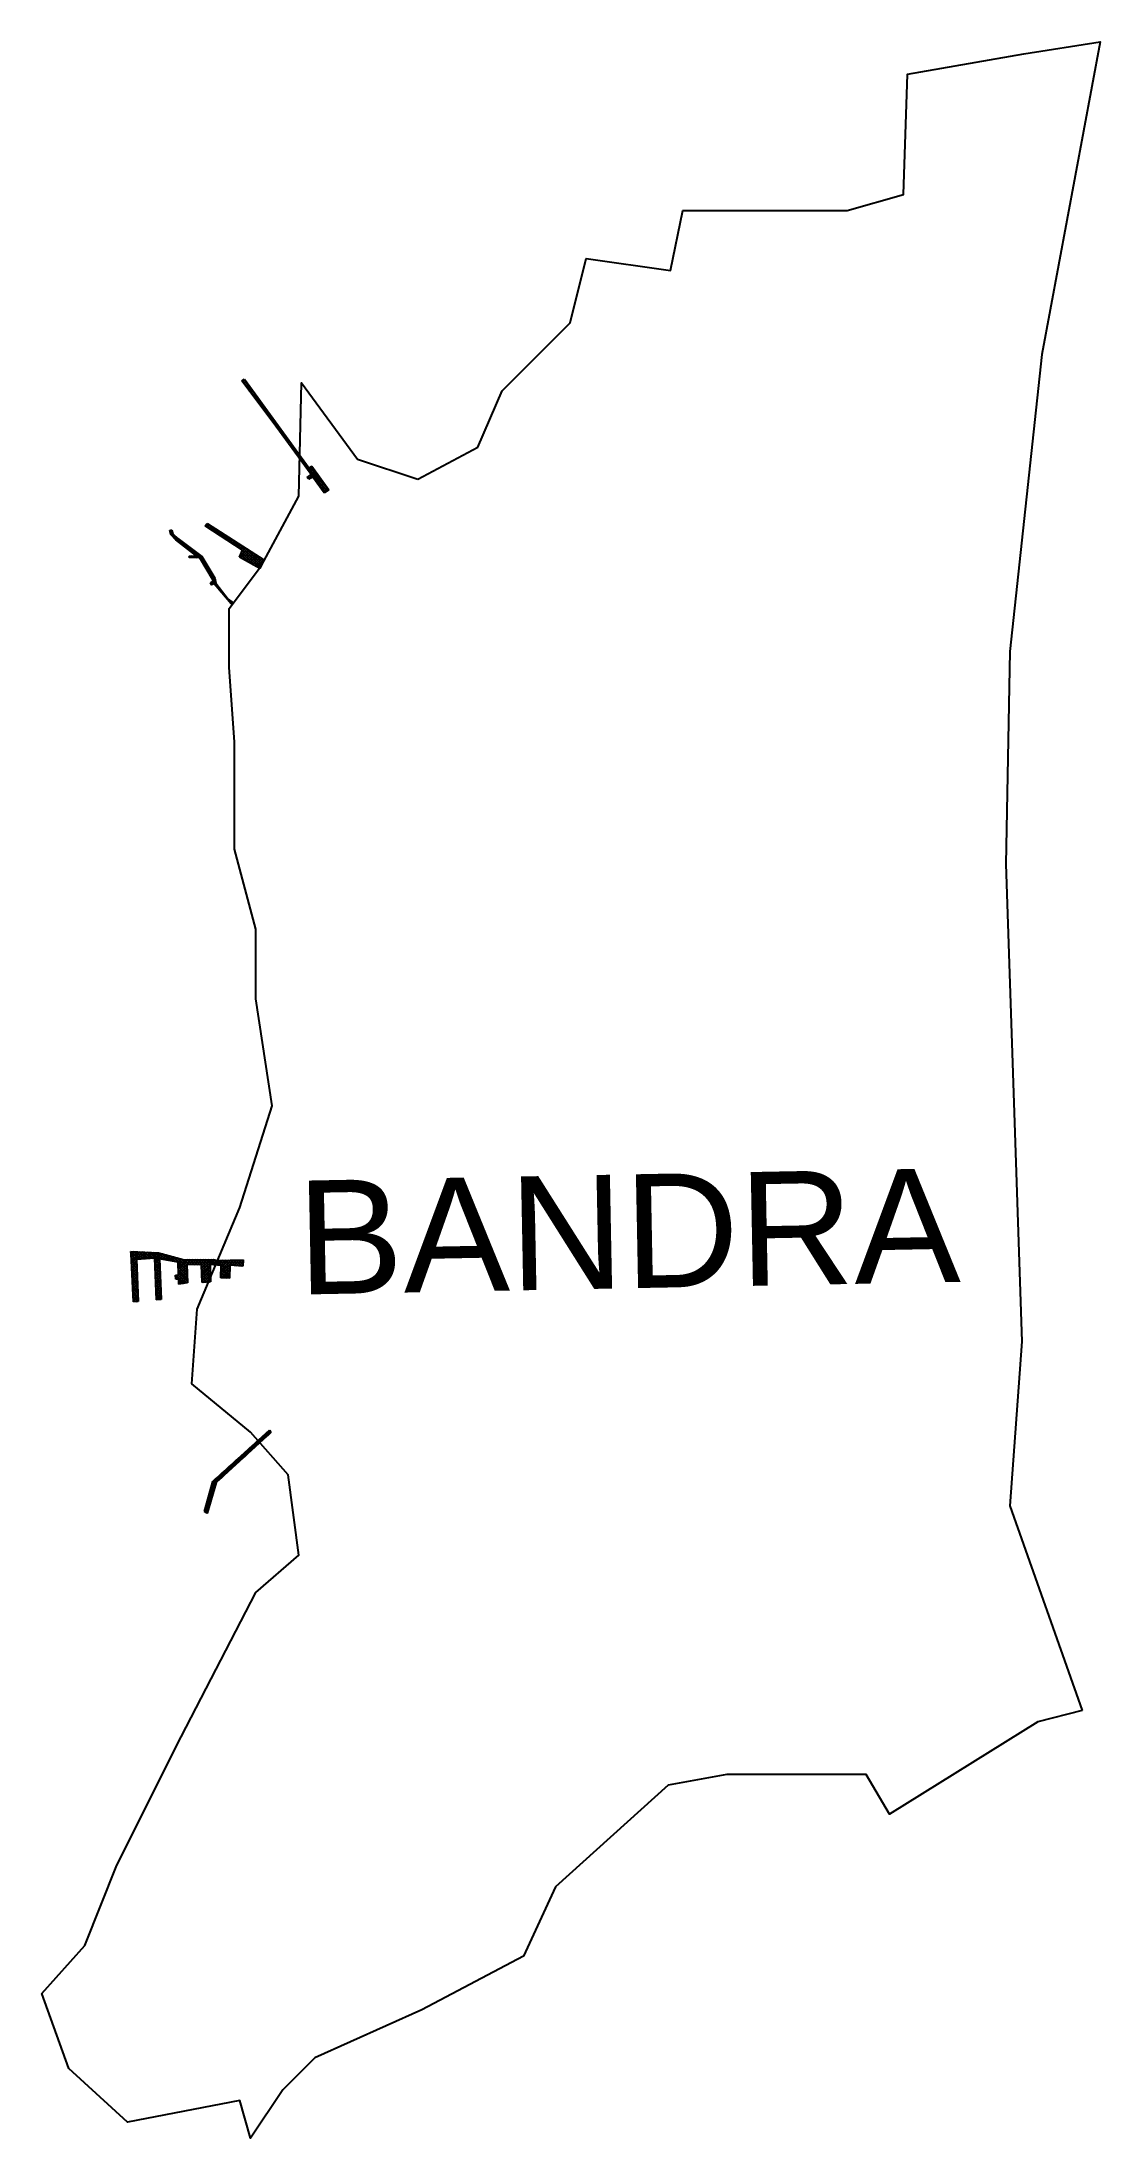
# Model space of a CAD drawing. Header units: metres. Extents: x 270268 to 273055, y 2106718 to 2112242.
import ezdxf

# ---------------------------------------------------------------- set-up
doc = ezdxf.new("R2010")
doc.units = ezdxf.units.M
doc.header["$MEASUREMENT"] = 0
for name, color, linetype in [('JETTY', 51, 'Continuous'), ('JETTY HATCH', 200, 'Continuous'), ('village', 3, 'Continuous'), ('VILLAGE NAME', 250, 'Continuous')]:
    doc.layers.add(name, color=color, linetype=linetype)
doc.styles.get("Standard").update_dxf_attribs({"font": 'arial.ttf'})

msp = doc.modelspace()

# ---------------------------------------------------------------- linework, layer by layer
at = {"layer": 'JETTY'}
for p, q in [((270794.2, 2111348.7), (270801.2, 2111353.2)), ((270884, 2111229.8), (270794.2, 2111348.7)), ((270801.2, 2111353.2), (270972.1, 2111118.8)), ((270977.3, 2111101.9), (270884, 2111229.8)), ((270966.8, 2111094.2), (270977.3, 2111101.9)), ((270970.9, 2111089.5), (270966.8, 2111094.2)), ((270981.2, 2111094.9), (270970.9, 2111089.5)), ((270972.1, 2111118.8), (270978.9, 2111124.5)), ((270978.9, 2111124.5), (271023.8, 2111061.6)), ((271011.2, 2111053.6), (270981.2, 2111094.9)), ((271023.8, 2111061.6), (271011.2, 2111053.6)), ((270698.2, 2110966.5), (270703.3, 2110973.4)), ((270703.3, 2110973.4), (270852.4, 2110877.4)), ((270604.5, 2110954.6), (270610.4, 2110956.3)), ((270607.2, 2110944.2), (270604.5, 2110954.6)), ((270620.4, 2110930), (270607.2, 2110944.2)), ((270610.4, 2110956.3), (270612.5, 2110946)), ((270612.5, 2110946), (270625.9, 2110933.4)), ((270676, 2110887.2), (270620.4, 2110930)), ((270625.9, 2110933.4), (270688.9, 2110886.1)), ((270796.6, 2110902.7), (270698.2, 2110966.5)), ((270655.6, 2110883.5), (270656.5, 2110887.7)), ((270684, 2110882.7), (270655.6, 2110883.5)), ((270656.5, 2110887.7), (270676, 2110887.2)), ((270719.5, 2110821.8), (270684, 2110882.7)), ((270688.9, 2110886.1), (270723.6, 2110828.7)), ((270788.1, 2110884.5), (270796.6, 2110902.7)), ((270841.9, 2110854.1), (270788.1, 2110884.5)), ((270852.4, 2110877.4), (270841.9, 2110854.1)), ((270711.8, 2110816.4), (270719.5, 2110821.8)), ((270714.8, 2110811.5), (270711.8, 2110816.4)), ((270721.4, 2110813.9), (270714.8, 2110811.5)), ((270766.1, 2110760.9), (270721.4, 2110813.9)), ((270723.6, 2110828.7), (270726.2, 2110815.5)), ((270726.2, 2110815.5), (270758.2, 2110774)), ((270758.2, 2110774), (270771.7, 2110764.3)), ((270771.7, 2110764.3), (270766.1, 2110760.9)), ((270502.9, 2109048.3), (270502.3, 2109054.7)), ((270502.3, 2109054.7), (270575.1, 2109050.6)), ((270508.8, 2108921.9), (270502.9, 2109048.3)), ((270575.1, 2109050.6), (270642.7, 2109032.8)), ((270565.1, 2109036.4), (270517, 2109033.6)), ((270517, 2109033.6), (270521, 2108922.4)), ((270570, 2108926.9), (270565.1, 2109036.4)), ((270626.7, 2109026.4), (270577.9, 2109035)), ((270577.9, 2109035), (270581.7, 2108927.9)), ((270620.2, 2108992.1), (270627.5, 2108993)), ((270621, 2108981.3), (270620.2, 2108992.1)), ((270627.5, 2108993), (270626.7, 2109026.4)), ((270642.7, 2109032.8), (270720, 2109033.7)), ((270688, 2109019), (270649.9, 2109020.2)), ((270649.9, 2109020.2), (270651.2, 2108971.7)), ((270689.6, 2108972.5), (270688, 2109019)), ((270739.8, 2109017.8), (270710.7, 2109019.8)), ((270710.7, 2109019.8), (270711.9, 2108974.1)), ((270720, 2109033.7), (270729.8, 2109030.9)), ((270729.8, 2109030.9), (270798.2, 2109032)), ((270739.4, 2108985.4), (270739.8, 2109017.8)), ((270762.1, 2108983.8), (270739.4, 2108985.4)), ((270762.9, 2109018.6), (270762.1, 2108983.8)), ((270797, 2109015.4), (270762.9, 2109018.6)), ((270798.2, 2109032), (270797, 2109015.4)), ((270581.7, 2108927.9), (270570, 2108926.9)), ((270628.3, 2108981.1), (270621, 2108981.3)), ((270628.9, 2108968.4), (270628.3, 2108981.1)), ((270651.2, 2108971.7), (270628.9, 2108968.4)), ((270711.9, 2108974.1), (270689.6, 2108972.5)), ((270521, 2108922.4), (270508.8, 2108921.9)), ((270717.9, 2108448.6), (270867.3, 2108583.5)), ((270871.3, 2108577.5), (270726.8, 2108445.4)), ((270867.3, 2108583.5), (270871.3, 2108577.5)), ((270696.5, 2108369.2), (270717.9, 2108448.6)), ((270726.8, 2108445.4), (270703.4, 2108364.8)), ((270703.4, 2108364.8), (270696.5, 2108369.2))]:
    msp.add_line(p, q, dxfattribs=at)
at = {"layer": 'JETTY HATCH', "linetype": 'Continuous'}
for p, q in [((270830.1, 2111313.7), (270794.7, 2111349)), ((270796.4, 2111345.8), (270802.3, 2111351.8)), ((270811.1, 2111339.7), (270799, 2111351.8)), ((270799.4, 2111341.8), (270805.3, 2111347.7)), ((270802.5, 2111337.8), (270808.3, 2111343.6)), ((270805.5, 2111333.8), (270811.3, 2111339.5)), ((270808.6, 2111329.7), (270814.2, 2111335.4)), ((270811.6, 2111325.7), (270817.2, 2111331.3)), ((270849.1, 2111287.6), (270813.6, 2111323.1)), ((270814.7, 2111321.7), (270820.2, 2111327.2)), ((270817.7, 2111317.6), (270823.2, 2111323.1)), ((270820.7, 2111313.6), (270826.2, 2111319)), ((270823.8, 2111309.6), (270829.1, 2111315)), ((270826.8, 2111305.6), (270832.1, 2111310.9)), ((270829.9, 2111301.5), (270835.1, 2111306.8)), ((270832.9, 2111297.5), (270838.1, 2111302.7)), ((270868.1, 2111261.5), (270835.4, 2111294.2)), ((270836, 2111293.5), (270841.1, 2111298.6)), ((270839, 2111289.5), (270844, 2111294.5)), ((270842, 2111285.4), (270847, 2111290.4)), ((270845.1, 2111281.4), (270850, 2111286.3)), ((270848.1, 2111277.4), (270853, 2111282.2)), ((270851.2, 2111273.3), (270856, 2111278.1)), ((270854.2, 2111269.3), (270859, 2111274.1)), ((270887.1, 2111235.4), (270857.2, 2111265.3)), ((270857.3, 2111265.3), (270861.9, 2111270)), ((270860.3, 2111261.3), (270864.9, 2111265.9)), ((270863.3, 2111257.2), (270867.9, 2111261.8)), ((270866.4, 2111253.2), (270870.9, 2111257.7)), ((270869.4, 2111249.2), (270873.9, 2111253.6)), ((270872.5, 2111245.1), (270876.8, 2111249.5)), ((270875.5, 2111241.1), (270879.8, 2111245.4)), ((270878.6, 2111237.1), (270882.8, 2111241.3)), ((270906.1, 2111209.4), (270879.1, 2111236.4)), ((270881.6, 2111233.1), (270885.8, 2111237.2)), ((270884.6, 2111229), (270888.8, 2111233.2)), ((270887.6, 2111224.9), (270891.7, 2111229.1)), ((270890.6, 2111220.8), (270894.7, 2111225)), ((270893.6, 2111216.7), (270897.7, 2111220.9)), ((270896.6, 2111212.7), (270900.7, 2111216.8)), ((270925.1, 2111183.3), (270898.7, 2111209.7)), ((270899.5, 2111208.6), (270903.7, 2111212.7)), ((270902.5, 2111204.5), (270906.6, 2111208.6)), ((270905.5, 2111200.4), (270909.6, 2111204.5)), ((270908.5, 2111196.3), (270912.6, 2111200.4)), ((270911.5, 2111192.2), (270915.6, 2111196.3)), ((270914.4, 2111188.1), (270918.6, 2111192.3)), ((270917.4, 2111184), (270921.6, 2111188.2)), ((270944.1, 2111157.2), (270917.7, 2111183.6)), ((270920.4, 2111179.9), (270924.5, 2111184.1)), ((270923.4, 2111175.8), (270927.5, 2111180)), ((270926.4, 2111171.8), (270930.5, 2111175.9)), ((270929.3, 2111167.7), (270933.5, 2111171.8)), ((270932.3, 2111163.6), (270936.5, 2111167.7)), ((270935.3, 2111159.5), (270939.4, 2111163.6)), ((270963.1, 2111131.2), (270936.7, 2111157.5)), ((270938.3, 2111155.4), (270942.4, 2111159.5)), ((270941.3, 2111151.3), (270945.4, 2111155.4)), ((270944.2, 2111147.2), (270948.4, 2111151.4)), ((270947.2, 2111143.1), (270951.4, 2111147.3)), ((270950.2, 2111139), (270954.3, 2111143.2)), ((270953.2, 2111134.9), (270957.3, 2111139.1)), ((271019.2, 2111068), (270955.8, 2111131.4)), ((270956.2, 2111130.9), (270960.3, 2111135)), ((270959.2, 2111126.8), (270963.3, 2111130.9)), ((270962.1, 2111122.7), (270966.3, 2111126.8)), ((270965.1, 2111118.6), (270969.2, 2111122.7)), ((270967.8, 2111093), (270974.9, 2111100.1)), ((270968.1, 2111114.5), (270974.2, 2111120.6)), ((270974.5, 2111091.4), (270969.7, 2111096.3)), ((270971.1, 2111110.4), (270981.5, 2111120.8)), ((270972, 2111090.1), (270990.3, 2111108.4)), ((270979.2, 2111093.9), (270973.8, 2111099.3)), ((271001.5, 2111092.7), (270973.9, 2111120.4)), ((270974.1, 2111106.3), (270984.4, 2111116.7)), ((271020.6, 2111059.5), (270974.8, 2111105.4)), ((270977, 2111102.2), (270987.4, 2111112.6)), ((270983.9, 2111117.5), (270977.8, 2111123.6)), ((270982.3, 2111093.4), (270993.3, 2111104.3)), ((270985.3, 2111089.3), (270996.2, 2111100.2)), ((270988.3, 2111085.2), (270999.2, 2111096.1)), ((271016.2, 2111056.8), (270989.3, 2111083.8)), ((270991.2, 2111081.1), (271002.1, 2111091.9)), ((270994.2, 2111077), (271005, 2111087.8)), ((270997.2, 2111072.9), (271008, 2111083.7)), ((271000.2, 2111068.8), (271010.9, 2111079.6)), ((271003.1, 2111064.7), (271013.9, 2111075.4)), ((271006.1, 2111060.6), (271016.8, 2111071.3)), ((271011.9, 2111054.1), (271008.1, 2111057.9)), ((271009.1, 2111056.5), (271019.8, 2111067.2)), ((271016.8, 2111057.1), (271022.7, 2111063.1)), ((270699.2, 2110965.8), (270705.4, 2110972)), ((270733.4, 2110943.7), (270704.3, 2110972.8)), ((270612.4, 2110946.2), (270604.6, 2110954)), ((270605.3, 2110951.5), (270610.1, 2110956.2)), ((270606.4, 2110947.3), (270611.2, 2110952.1)), ((270633.1, 2110920.2), (270606.5, 2110946.8)), ((270607.9, 2110943.5), (270612.1, 2110947.7)), ((270611.1, 2110952.8), (270608.2, 2110955.7)), ((270610.5, 2110940.7), (270614.1, 2110944.4)), ((270613, 2110938), (270616.9, 2110941.8)), ((270615.6, 2110935.2), (270619.6, 2110939.2)), ((270656.2, 2110902.5), (270615.7, 2110942.9)), ((270618.1, 2110932.5), (270622.3, 2110936.7)), ((270620.7, 2110929.8), (270625.1, 2110934.1)), ((270623.7, 2110927.5), (270628, 2110931.8)), ((270626.7, 2110925.1), (270631, 2110929.5)), ((270629.7, 2110922.8), (270634.1, 2110927.2)), ((270632.7, 2110920.5), (270637.1, 2110924.9)), ((270635.7, 2110918.2), (270640.1, 2110922.7)), ((270638.7, 2110915.9), (270643.2, 2110920.4)), ((270641.7, 2110913.6), (270646.2, 2110918.1)), ((270681.1, 2110882.8), (270644.6, 2110919.3)), ((270713.3, 2110956.7), (270700.4, 2110969.6)), ((270703.5, 2110963), (270709.7, 2110969.3)), ((270707.8, 2110960.3), (270714, 2110966.5)), ((270712.1, 2110957.5), (270718.3, 2110963.7)), ((270716.4, 2110954.7), (270722.6, 2110961)), ((270720.7, 2110951.9), (270726.9, 2110958.2)), ((270753.5, 2110930.6), (270724.2, 2110960)), ((270725, 2110949.1), (270731.2, 2110955.4)), ((270729.2, 2110946.4), (270735.5, 2110952.6)), ((270733.5, 2110943.6), (270739.8, 2110949.9)), ((270737.8, 2110940.8), (270744.1, 2110947.1)), ((270742.1, 2110938), (270748.4, 2110944.3)), ((270773.6, 2110917.6), (270744, 2110947.2)), ((270746.4, 2110935.2), (270752.7, 2110941.6)), ((270750.7, 2110932.5), (270757, 2110938.8)), ((270755, 2110929.7), (270761.3, 2110936)), ((270759.3, 2110926.9), (270765.6, 2110933.3)), ((270763.6, 2110924.1), (270769.9, 2110930.5)), ((270793.7, 2110904.6), (270763.9, 2110934.4)), ((270767.9, 2110921.3), (270774.2, 2110927.7)), ((270772.1, 2110918.5), (270778.5, 2110924.9)), ((270776.4, 2110915.8), (270782.8, 2110922.2)), ((270780.7, 2110913), (270787.1, 2110919.4)), ((270844.8, 2110860.5), (270783.7, 2110921.6)), ((270785, 2110910.2), (270791.4, 2110916.6)), ((270644.7, 2110911.3), (270649.2, 2110915.8)), ((270647.7, 2110909), (270652.3, 2110913.6)), ((270650.7, 2110906.7), (270655.3, 2110911.3)), ((270653.7, 2110904.4), (270658.3, 2110909)), ((270656, 2110885.5), (270658.1, 2110887.6)), ((270659.3, 2110883.4), (270656.3, 2110886.5)), ((270656.7, 2110902.1), (270661.4, 2110906.8)), ((270659.2, 2110883.4), (270663.3, 2110887.5)), ((270659.7, 2110899.8), (270664.4, 2110904.5)), ((270664.8, 2110883.3), (270660.5, 2110887.6)), ((270662.7, 2110897.5), (270667.4, 2110902.2)), ((270664.4, 2110883.3), (270668.5, 2110887.4)), ((270665.7, 2110895.1), (270670.4, 2110899.9)), ((270697.8, 2110871.4), (270665.8, 2110903.4)), ((270670.2, 2110883.1), (270665.9, 2110887.4)), ((270668.7, 2110892.8), (270673.5, 2110897.7)), ((270669.5, 2110883.1), (270673.7, 2110887.2)), ((270675.7, 2110882.9), (270671.3, 2110887.3)), ((270671.6, 2110890.5), (270676.5, 2110895.4)), ((270674.6, 2110888.2), (270679.5, 2110893.1)), ((270674.7, 2110883), (270682.6, 2110890.8)), ((270679.9, 2110882.8), (270685.6, 2110888.6)), ((270684.4, 2110882), (270688.6, 2110886.3)), ((270686.3, 2110878.7), (270690.7, 2110883.1)), ((270689.7, 2110884.9), (270687, 2110887.5)), ((270705.9, 2110858), (270687.9, 2110876.1)), ((270688.3, 2110875.3), (270692.7, 2110879.8)), ((270690.2, 2110872), (270694.7, 2110876.5)), ((270692.2, 2110868.6), (270696.7, 2110873.2)), ((270694.1, 2110865.3), (270698.7, 2110869.9)), ((270714, 2110844.6), (270695.3, 2110863.4)), ((270696.1, 2110861.9), (270700.7, 2110866.6)), ((270698, 2110858.6), (270702.7, 2110863.3)), ((270788.5, 2110885.4), (270808.7, 2110905.6)), ((270789.3, 2110907.4), (270795.7, 2110913.9)), ((270798.3, 2110878.8), (270789.5, 2110887.6)), ((270814.6, 2110869.5), (270791.8, 2110892.4)), ((270792.3, 2110882.2), (270813, 2110902.8)), ((270793.6, 2110904.6), (270800.1, 2110911.1)), ((270830.9, 2110860.3), (270794, 2110897.2)), ((270794.7, 2110898.6), (270804.4, 2110908.3)), ((270842.6, 2110855.6), (270796.2, 2110902)), ((270796.8, 2110879.6), (270817.3, 2110900)), ((270801.3, 2110877), (270821.6, 2110897.2)), ((270847, 2110865.4), (270803.6, 2110908.8)), ((270805.9, 2110874.5), (270825.9, 2110894.5)), ((270810.4, 2110871.9), (270830.2, 2110891.7)), ((270814.9, 2110869.4), (270834.5, 2110888.9)), ((270819.4, 2110866.8), (270838.8, 2110886.2)), ((270849.2, 2110870.3), (270823.5, 2110896)), ((270823.9, 2110864.3), (270843.1, 2110883.4)), ((270828.4, 2110861.7), (270847.4, 2110880.6)), ((270833, 2110859.1), (270851.7, 2110877.9)), ((270837.5, 2110856.6), (270847.6, 2110866.8)), ((270851.4, 2110875.1), (270843.3, 2110883.2)), ((270700, 2110855.2), (270704.7, 2110860)), ((270701.9, 2110851.9), (270706.7, 2110856.7)), ((270722.1, 2110831.2), (270702.7, 2110850.6)), ((270703.9, 2110848.5), (270708.7, 2110853.4)), ((270705.9, 2110845.2), (270710.7, 2110850)), ((270707.8, 2110841.8), (270712.7, 2110846.7)), ((270709.8, 2110838.5), (270714.7, 2110843.4)), ((270724.6, 2110823.4), (270710.1, 2110837.9)), ((270711.7, 2110835.1), (270716.7, 2110840.1)), ((270712.7, 2110814.9), (270724.1, 2110826.3)), ((270713.7, 2110831.8), (270718.7, 2110836.8)), ((270719.1, 2110813), (270714.1, 2110818)), ((270715.2, 2110811.6), (270714.1, 2110812.7)), ((270714.7, 2110811.6), (270724.9, 2110821.8)), ((270715.6, 2110828.4), (270720.7, 2110833.5)), ((270740.6, 2110796.8), (270717.2, 2110820.2)), ((270725.9, 2110816.8), (270717.5, 2110825.2)), ((270717.6, 2110825.1), (270722.7, 2110830.2)), ((270721.8, 2110813.4), (270725.8, 2110817.4)), ((270724.2, 2110810.5), (270727.5, 2110813.8)), ((270726.6, 2110807.6), (270729.8, 2110810.8)), ((270729.1, 2110804.8), (270732.1, 2110807.8)), ((270731.5, 2110801.9), (270734.4, 2110804.8)), ((270733.9, 2110799), (270736.7, 2110801.8)), ((270736.3, 2110796.1), (270739, 2110798.8)), ((270769.3, 2110762.8), (270738.4, 2110793.7)), ((270738.8, 2110793.3), (270741.4, 2110795.8)), ((270741.2, 2110790.4), (270743.7, 2110792.8)), ((270743.6, 2110787.5), (270746, 2110789.9)), ((270746.1, 2110784.6), (270748.3, 2110786.9)), ((270748.5, 2110781.7), (270750.6, 2110783.9)), ((270750.9, 2110778.9), (270752.9, 2110780.9)), ((270753.3, 2110776), (270755.2, 2110777.9)), ((270755.8, 2110773.1), (270757.5, 2110774.9)), ((270758.2, 2110770.2), (270760.4, 2110772.4)), ((270760.6, 2110767.4), (270763.5, 2110770.2)), ((270763, 2110764.5), (270766.5, 2110768)), ((270765.5, 2110761.6), (270769.6, 2110765.7)), ((270521.9, 2109033.8), (270502.4, 2109053.3)), ((270502.6, 2109051), (270506.1, 2109054.5)), ((270517.1, 2109031.5), (270503, 2109045.6)), ((270503.1, 2109044.4), (270512.8, 2109054.1)), ((270503.4, 2109037.6), (270519.5, 2109053.7)), ((270517.4, 2109024.2), (270503.4, 2109038.2)), ((270503.7, 2109030.9), (270526.2, 2109053.3)), ((270504, 2109024.1), (270532.9, 2109052.9)), ((270528.6, 2109034.2), (270508.5, 2109054.3)), ((270535.3, 2109034.6), (270516, 2109053.9)), ((270520.8, 2109033.8), (270539.6, 2109052.6)), ((270541.9, 2109035), (270523.5, 2109053.5)), ((270528.3, 2109034.2), (270546.3, 2109052.2)), ((270548.6, 2109035.4), (270531, 2109053.1)), ((270535.8, 2109034.7), (270553, 2109051.8)), ((270555.3, 2109035.8), (270538.5, 2109052.6)), ((270543.3, 2109035.1), (270559.7, 2109051.4)), ((270561.9, 2109036.2), (270546, 2109052.2)), ((270550.9, 2109035.6), (270566.4, 2109051.1)), ((270578.2, 2109027), (270553.5, 2109051.8)), ((270558.4, 2109036), (270573, 2109050.7)), ((270578, 2109034.4), (270560.9, 2109051.4)), ((270565.1, 2109035.6), (270579, 2109049.5)), ((270565.4, 2109028.9), (270584.6, 2109048.1)), ((270585.8, 2109033.6), (270568.4, 2109050.9)), ((270594.4, 2109032.1), (270576.2, 2109050.3)), ((270578.5, 2109034.9), (270590.2, 2109046.6)), ((270584.5, 2109033.8), (270595.8, 2109045.1)), ((270602.9, 2109030.6), (270585.8, 2109047.8)), ((270590.5, 2109032.8), (270601.4, 2109043.7)), ((270611.5, 2109029.1), (270595.3, 2109045.2)), ((270596.5, 2109031.7), (270607, 2109042.2)), ((270602.5, 2109030.7), (270612.6, 2109040.7)), ((270620.1, 2109027.6), (270604.9, 2109042.7)), ((270608.5, 2109029.6), (270618.2, 2109039.2)), ((270650.3, 2109004.4), (270614.5, 2109040.2)), ((270517.6, 2109016.9), (270503.7, 2109030.8)), ((270517.9, 2109009.6), (270504.1, 2109023.4)), ((270504.4, 2109017.3), (270517.2, 2109030.2)), ((270518.2, 2109002.2), (270504.4, 2109016)), ((270504.7, 2109010.6), (270517.4, 2109023.3)), ((270518.4, 2108994.9), (270504.8, 2109008.6)), ((270505, 2109003.8), (270517.7, 2109016.5)), ((270518.7, 2108987.6), (270505.1, 2109001.1)), ((270505.3, 2108997.1), (270517.9, 2109009.7)), ((270518.9, 2108980.2), (270505.5, 2108993.7)), ((270505.6, 2108990.3), (270518.1, 2109002.8)), ((270519.2, 2108972.9), (270505.8, 2108986.3)), ((270505.9, 2108983.6), (270518.4, 2108996)), ((270506.2, 2108976.8), (270518.6, 2108989.2)), ((270578.5, 2109019.7), (270565.2, 2109033)), ((270578.7, 2109012.4), (270565.5, 2109025.6)), ((270565.7, 2109022.1), (270578, 2109034.4)), ((270579, 2109005), (270565.9, 2109018.2)), ((270566, 2109015.3), (270578.2, 2109027.5)), ((270579.3, 2108997.7), (270566.2, 2109010.7)), ((270566.3, 2109008.6), (270578.4, 2109020.7)), ((270579.5, 2108990.4), (270566.5, 2109003.3)), ((270566.6, 2109001.8), (270578.7, 2109013.9)), ((270566.9, 2108995), (270578.9, 2109007.1)), ((270579.8, 2108983), (270566.9, 2108995.9)), ((270567.2, 2108988.3), (270579.2, 2109000.2)), ((270580, 2108975.7), (270567.2, 2108988.5)), ((270567.5, 2108981.5), (270579.4, 2108993.4)), ((270567.8, 2108974.7), (270579.7, 2108986.6)), ((270614.6, 2109028.6), (270623.8, 2109037.8)), ((270642, 2108970.3), (270620.2, 2108992.1)), ((270620.3, 2108991.8), (270620.5, 2108992.1)), ((270620.6, 2109027.5), (270629.4, 2109036.3)), ((270620.7, 2108985.2), (270650.1, 2109014.6)), ((270624, 2108981.2), (270620.8, 2108984.4)), ((270623.8, 2108981.2), (270650.3, 2109007.7)), ((270650.2, 2109011.7), (270624.1, 2109037.7)), ((270648.2, 2108971.2), (270626.5, 2108992.9)), ((270626.6, 2109026.4), (270635, 2109034.8)), ((270626.9, 2109019.7), (270640.6, 2109033.4)), ((270650.5, 2108997.1), (270626.9, 2109020.8)), ((270650.7, 2108989.9), (270627, 2109013.6)), ((270627.1, 2109012.8), (270647.1, 2109032.8)), ((270627.2, 2109005.9), (270654.3, 2109032.9)), ((270650.9, 2108982.6), (270627.2, 2109006.3)), ((270627.4, 2108998.9), (270661.5, 2109033)), ((270651.1, 2108975.4), (270627.4, 2108999.1)), ((270628.4, 2108978.8), (270650.4, 2109000.8)), ((270628.7, 2108972), (270650.6, 2108993.9)), ((270632.8, 2108969), (270650.8, 2108987)), ((270650, 2109018.9), (270633.7, 2109035.2)), ((270655.9, 2109020), (270643.2, 2109032.8)), ((270663.2, 2109019.8), (270650.1, 2109032.9)), ((270655.6, 2109020.1), (270668.6, 2109033.1)), ((270670.5, 2109019.6), (270657.1, 2109033)), ((270662.4, 2109019.8), (270675.8, 2109033.2)), ((270677.8, 2109019.3), (270664.1, 2109033)), ((270669.3, 2109019.6), (270682.9, 2109033.3)), ((270685.1, 2109019.1), (270671.1, 2109033.1)), ((270676.1, 2109019.4), (270690.1, 2109033.4)), ((270711.2, 2109000.1), (270678.1, 2109033.2)), ((270683, 2109019.2), (270697.2, 2109033.5)), ((270711, 2109007.4), (270685.1, 2109033.3)), ((270688.1, 2109017.2), (270704.4, 2109033.5)), ((270711.4, 2108992.8), (270688.1, 2109016.1)), ((270688.3, 2109010.4), (270711.6, 2109033.6)), ((270711.6, 2108985.6), (270688.4, 2109008.8)), ((270688.5, 2109003.5), (270718.7, 2109033.7)), ((270711.8, 2108978.3), (270688.6, 2109001.5)), ((270688.8, 2108996.7), (270710.7, 2109018.6)), ((270709.1, 2108973.9), (270688.9, 2108994.1)), ((270689, 2108989.9), (270710.9, 2109011.8)), ((270702.5, 2108973.4), (270689.1, 2108986.8)), ((270689.3, 2108983), (270711.1, 2109004.9)), ((270689.5, 2108976.2), (270711.3, 2108998)), ((270710.8, 2109014.6), (270692.1, 2109033.4)), ((270693.1, 2108972.7), (270711.5, 2108991.1)), ((270712.8, 2109019.7), (270699, 2109033.5)), ((270700.7, 2108973.3), (270711.6, 2108984.2)), ((270720.4, 2109019.2), (270706, 2109033.6)), ((270711.8, 2109019.7), (270724.5, 2109032.4)), ((270728, 2109018.6), (270713, 2109033.6)), ((270718.4, 2109019.3), (270730, 2109030.9)), ((270735.6, 2109018.1), (270720, 2109033.7)), ((270725, 2109018.8), (270737.2, 2109031)), ((270762.5, 2108998.3), (270729.9, 2109030.9)), ((270731.7, 2109018.4), (270744.4, 2109031.1)), ((270762.6, 2109005.2), (270736.9, 2109031)), ((270738.3, 2109017.9), (270751.6, 2109031.2)), ((270739.5, 2108990.9), (270762.8, 2109014.2)), ((270747.7, 2108984.8), (270739.5, 2108993)), ((270740.1, 2108985.4), (270739.5, 2108986)), ((270739.6, 2108998), (270773.1, 2109031.6)), ((270755.3, 2108984.3), (270739.6, 2109000)), ((270739.7, 2109005.2), (270766, 2109031.5)), ((270762.1, 2108984.5), (270739.7, 2109006.9)), ((270739.8, 2109012.4), (270758.8, 2109031.3)), ((270762.3, 2108991.4), (270739.8, 2109013.9)), ((270741, 2108985.3), (270762.7, 2109006.9)), ((270762.8, 2109012.2), (270743.8, 2109031.1)), ((270747.6, 2108984.8), (270762.5, 2108999.7)), ((270763.4, 2109018.6), (270750.8, 2109031.2)), ((270754.2, 2108984.4), (270762.3, 2108992.5)), ((270771.3, 2109017.8), (270757.8, 2109031.3)), ((270760.8, 2108983.9), (270762.2, 2108985.2)), ((270779.1, 2109017.1), (270764.7, 2109031.4)), ((270766.9, 2109018.2), (270780.3, 2109031.7)), ((270786.9, 2109016.3), (270771.7, 2109031.5)), ((270773.3, 2109017.6), (270787.5, 2109031.8)), ((270794.7, 2109015.6), (270778.6, 2109031.7)), ((270779.8, 2109017), (270794.7, 2109031.9)), ((270797.3, 2109020.1), (270785.6, 2109031.8)), ((270786.3, 2109016.4), (270797.9, 2109028)), ((270797.8, 2109026.7), (270792.6, 2109031.9)), ((270792.7, 2109015.8), (270797.3, 2109020.4)), ((270519.5, 2108965.6), (270506.1, 2108978.9)), ((270519.7, 2108958.2), (270506.5, 2108971.5)), ((270506.6, 2108970), (270518.9, 2108982.4)), ((270520, 2108950.9), (270506.8, 2108964.1)), ((270506.9, 2108963.3), (270519.1, 2108975.5)), ((270507.2, 2108956.5), (270519.3, 2108968.7)), ((270520.2, 2108943.6), (270507.2, 2108956.6)), ((270507.5, 2108949.8), (270519.6, 2108961.9)), ((270520.5, 2108936.2), (270507.5, 2108949.2)), ((270507.8, 2108943), (270519.8, 2108955)), ((270520.8, 2108928.9), (270507.9, 2108941.8)), ((270508.1, 2108936.3), (270520.1, 2108948.2)), ((270520.3, 2108922.3), (270508.2, 2108934.4)), ((270508.4, 2108929.5), (270520.3, 2108941.4)), ((270508.7, 2108922.7), (270520.6, 2108934.5)), ((270515.2, 2108922.1), (270520.8, 2108927.7)), ((270580.3, 2108968.4), (270567.5, 2108981.1)), ((270580.6, 2108961), (270567.9, 2108973.7)), ((270568.1, 2108968), (270579.9, 2108979.7)), ((270580.8, 2108953.7), (270568.2, 2108966.3)), ((270568.4, 2108961.2), (270580.1, 2108972.9)), ((270581.1, 2108946.4), (270568.5, 2108958.9)), ((270568.7, 2108954.4), (270580.4, 2108966.1)), ((270581.3, 2108939), (270568.9, 2108951.5)), ((270569, 2108947.7), (270580.6, 2108959.3)), ((270581.6, 2108931.7), (270569.2, 2108944.1)), ((270569.3, 2108940.9), (270580.9, 2108952.4)), ((270578.6, 2108927.7), (270569.5, 2108936.7)), ((270569.6, 2108934.1), (270581.1, 2108945.6)), ((270569.9, 2108927.4), (270581.4, 2108938.8)), ((270572.1, 2108927.1), (270569.9, 2108929.3)), ((270577.2, 2108927.6), (270581.6, 2108931.9)), ((270635.8, 2108969.4), (270628.5, 2108976.7)), ((270629.6, 2108968.5), (270628.8, 2108969.3)), ((270641.1, 2108970.2), (270650.9, 2108980.1)), ((270649.3, 2108971.4), (270651.1, 2108973.2)), ((270695.9, 2108972.9), (270689.4, 2108979.5)), ((270708.3, 2108973.8), (270711.8, 2108977.3)), ((270513.5, 2108922.1), (270508.6, 2108927)), ((270713.7, 2108433), (270835.9, 2108555.2)), ((270739.8, 2108457.3), (270854.1, 2108571.6)), ((270760.3, 2108476), (270867.5, 2108583.2)), ((270780.7, 2108494.7), (270868.2, 2108582.2)), ((270801.2, 2108513.4), (270868.9, 2108581.1)), ((270825.6, 2108535.7), (270820.3, 2108541)), ((270826.5, 2108536.5), (270821.2, 2108541.9)), ((270821.6, 2108532.1), (270869.6, 2108580)), ((270827.5, 2108537.4), (270822.1, 2108542.7)), ((270828.4, 2108538.2), (270823, 2108543.5)), ((270829.3, 2108539.1), (270824, 2108544.4)), ((270830.2, 2108539.9), (270824.9, 2108545.2)), ((270831.1, 2108540.7), (270825.8, 2108546.1)), ((270832.1, 2108541.6), (270826.8, 2108546.9)), ((270833, 2108542.4), (270827.7, 2108547.7)), ((270833.9, 2108543.3), (270828.6, 2108548.6)), ((270834.8, 2108544.1), (270829.5, 2108549.4)), ((270835.8, 2108545), (270830.5, 2108550.3)), ((270836.7, 2108545.8), (270831.4, 2108551.1)), ((270837.6, 2108546.7), (270832.3, 2108551.9)), ((270838.5, 2108547.5), (270833.3, 2108552.8)), ((270839.5, 2108548.3), (270834.2, 2108553.6)), ((270840.4, 2108549.2), (270835.1, 2108554.5)), ((270841.3, 2108550), (270836, 2108555.3)), ((270842.2, 2108550.9), (270837, 2108556.1)), ((270843.2, 2108551.7), (270837.9, 2108557)), ((270844.1, 2108552.6), (270838.8, 2108557.8)), ((270845, 2108553.4), (270839.8, 2108558.6)), ((270845.9, 2108554.2), (270840.7, 2108559.5)), ((270846.9, 2108555.1), (270841.6, 2108560.3)), ((270842.1, 2108550.8), (270870.3, 2108579)), ((270847.8, 2108555.9), (270842.5, 2108561.2)), ((270848.7, 2108556.8), (270843.5, 2108562)), ((270849.6, 2108557.6), (270844.4, 2108562.8)), ((270850.5, 2108558.5), (270845.3, 2108563.7)), ((270851.5, 2108559.3), (270846.3, 2108564.5)), ((270852.4, 2108560.2), (270847.2, 2108565.4)), ((270853.3, 2108561), (270848.1, 2108566.2)), ((270854.2, 2108561.8), (270849.1, 2108567)), ((270855.2, 2108562.7), (270850, 2108567.9)), ((270856.1, 2108563.5), (270850.9, 2108568.7)), ((270857, 2108564.4), (270851.8, 2108569.6)), ((270857.9, 2108565.2), (270852.8, 2108570.4)), ((270858.9, 2108566.1), (270853.7, 2108571.2)), ((270859.8, 2108566.9), (270854.6, 2108572.1)), ((270860.7, 2108567.8), (270855.6, 2108572.9)), ((270861.6, 2108568.6), (270856.5, 2108573.7)), ((270862.6, 2108569.4), (270857.4, 2108574.6)), ((270863.5, 2108570.3), (270858.3, 2108575.4)), ((270864.4, 2108571.1), (270859.3, 2108576.3)), ((270865.3, 2108572), (270860.2, 2108577.1)), ((270866.3, 2108572.8), (270861.1, 2108577.9)), ((270867.2, 2108573.7), (270862.1, 2108578.8)), ((270862.6, 2108569.4), (270871, 2108577.9)), ((270868.1, 2108574.5), (270863, 2108579.6)), ((270869, 2108575.3), (270863.9, 2108580.5)), ((270869.9, 2108576.2), (270864.8, 2108581.3)), ((270870.9, 2108577), (270865.8, 2108582.1)), ((270869.6, 2108580.1), (270866.7, 2108583)), ((270714.4, 2108435.4), (270817.7, 2108538.7)), ((270715, 2108437.8), (270799.5, 2108522.3)), ((270715.7, 2108440.2), (270781.3, 2108505.9)), ((270716.3, 2108442.6), (270763.1, 2108489.5)), ((270764.6, 2108480), (270758.9, 2108485.7)), ((270765.6, 2108480.8), (270759.9, 2108486.5)), ((270766.5, 2108481.7), (270760.8, 2108487.4)), ((270767.4, 2108482.5), (270761.7, 2108488.2)), ((270768.3, 2108483.4), (270762.7, 2108489)), ((270769.3, 2108484.2), (270763.6, 2108489.9)), ((270770.2, 2108485), (270764.5, 2108490.7)), ((270771.1, 2108485.9), (270765.4, 2108491.5)), ((270772, 2108486.7), (270766.4, 2108492.4)), ((270772.9, 2108487.6), (270767.3, 2108493.2)), ((270773.9, 2108488.4), (270768.2, 2108494.1)), ((270774.8, 2108489.3), (270769.2, 2108494.9)), ((270775.7, 2108490.1), (270770.1, 2108495.7)), ((270776.6, 2108491), (270771, 2108496.6)), ((270777.6, 2108491.8), (270771.9, 2108497.4)), ((270778.5, 2108492.6), (270772.9, 2108498.3)), ((270779.4, 2108493.5), (270773.8, 2108499.1)), ((270780.3, 2108494.3), (270774.7, 2108499.9)), ((270781.3, 2108495.2), (270775.7, 2108500.8)), ((270782.2, 2108496), (270776.6, 2108501.6)), ((270783.1, 2108496.9), (270777.5, 2108502.5)), ((270784, 2108497.7), (270778.4, 2108503.3)), ((270785, 2108498.5), (270779.4, 2108504.1)), ((270785.9, 2108499.4), (270780.3, 2108505)), ((270786.8, 2108500.2), (270781.2, 2108505.8)), ((270787.7, 2108501.1), (270782.2, 2108506.6)), ((270788.7, 2108501.9), (270783.1, 2108507.5)), ((270789.6, 2108502.8), (270784, 2108508.3)), ((270790.5, 2108503.6), (270785, 2108509.2)), ((270791.4, 2108504.5), (270785.9, 2108510)), ((270792.3, 2108505.3), (270786.8, 2108510.8)), ((270793.3, 2108506.1), (270787.7, 2108511.7)), ((270794.2, 2108507), (270788.7, 2108512.5)), ((270795.1, 2108507.8), (270789.6, 2108513.4)), ((270796, 2108508.7), (270790.5, 2108514.2)), ((270797, 2108509.5), (270791.5, 2108515)), ((270797.9, 2108510.4), (270792.4, 2108515.9)), ((270798.8, 2108511.2), (270793.3, 2108516.7)), ((270799.7, 2108512.1), (270794.2, 2108517.5)), ((270800.7, 2108512.9), (270795.2, 2108518.4)), ((270801.6, 2108513.7), (270796.1, 2108519.2)), ((270802.5, 2108514.6), (270797, 2108520.1)), ((270803.4, 2108515.4), (270798, 2108520.9)), ((270804.4, 2108516.3), (270798.9, 2108521.7)), ((270805.3, 2108517.1), (270799.8, 2108522.6)), ((270806.2, 2108518), (270800.7, 2108523.4)), ((270807.1, 2108518.8), (270801.7, 2108524.3)), ((270808.1, 2108519.6), (270802.6, 2108525.1)), ((270809, 2108520.5), (270803.5, 2108525.9)), ((270809.9, 2108521.3), (270804.5, 2108526.8)), ((270810.8, 2108522.2), (270805.4, 2108527.6)), ((270811.7, 2108523), (270806.3, 2108528.5)), ((270812.7, 2108523.9), (270807.2, 2108529.3)), ((270813.6, 2108524.7), (270808.2, 2108530.1)), ((270814.5, 2108525.6), (270809.1, 2108531)), ((270815.4, 2108526.4), (270810, 2108531.8)), ((270816.4, 2108527.2), (270811, 2108532.6)), ((270817.3, 2108528.1), (270811.9, 2108533.5)), ((270818.2, 2108528.9), (270812.8, 2108534.3)), ((270819.1, 2108529.8), (270813.7, 2108535.2)), ((270820.1, 2108530.6), (270814.7, 2108536)), ((270821, 2108531.5), (270815.6, 2108536.8)), ((270821.9, 2108532.3), (270816.5, 2108537.7)), ((270822.8, 2108533.1), (270817.5, 2108538.5)), ((270823.8, 2108534), (270818.4, 2108539.4)), ((270824.7, 2108534.8), (270819.3, 2108540.2)), ((270709.8, 2108418.5), (270722.7, 2108431.4)), ((270710.4, 2108420.9), (270723.5, 2108433.9)), ((270711.1, 2108423.3), (270724.2, 2108436.4)), ((270711.8, 2108425.7), (270724.9, 2108438.9)), ((270712.4, 2108428.1), (270725.6, 2108441.3)), ((270713.1, 2108430.5), (270726.3, 2108443.8)), ((270720.4, 2108423.4), (270713.1, 2108430.7)), ((270720.8, 2108424.8), (270713.5, 2108432.1)), ((270721.2, 2108426.2), (270713.9, 2108433.5)), ((270721.6, 2108427.5), (270714.2, 2108434.9)), ((270722, 2108428.9), (270714.6, 2108436.3)), ((270722.4, 2108430.3), (270715, 2108437.7)), ((270722.8, 2108431.6), (270715.4, 2108439.1)), ((270723.2, 2108433), (270715.7, 2108440.5)), ((270723.6, 2108434.4), (270716.1, 2108441.9)), ((270724, 2108435.8), (270716.5, 2108443.3)), ((270724.4, 2108437.1), (270716.9, 2108444.7)), ((270717, 2108445.1), (270744.9, 2108473)), ((270724.8, 2108438.5), (270717.2, 2108446.1)), ((270717.6, 2108447.5), (270726.7, 2108456.6)), ((270725.2, 2108439.9), (270717.6, 2108447.5)), ((270725.6, 2108441.2), (270718.1, 2108448.8)), ((270726, 2108442.6), (270719, 2108449.6)), ((270726.4, 2108444), (270719.9, 2108450.4)), ((270726.8, 2108445.3), (270720.8, 2108451.3)), ((270727.7, 2108446.2), (270721.8, 2108452.1)), ((270728.6, 2108447.1), (270722.7, 2108453)), ((270729.5, 2108447.9), (270723.6, 2108453.8)), ((270730.5, 2108448.8), (270724.6, 2108454.6)), ((270731.4, 2108449.6), (270725.5, 2108455.5)), ((270732.3, 2108450.4), (270726.4, 2108456.3)), ((270733.2, 2108451.3), (270727.4, 2108457.2)), ((270734.1, 2108452.1), (270728.3, 2108458)), ((270735.1, 2108453), (270729.2, 2108458.8)), ((270736, 2108453.8), (270730.1, 2108459.7)), ((270736.9, 2108454.7), (270731.1, 2108460.5)), ((270737.8, 2108455.5), (270732, 2108461.4)), ((270738.8, 2108456.3), (270732.9, 2108462.2)), ((270739.7, 2108457.2), (270733.9, 2108463)), ((270740.6, 2108458), (270734.8, 2108463.9)), ((270741.5, 2108458.9), (270735.7, 2108464.7)), ((270742.5, 2108459.7), (270736.6, 2108465.5)), ((270743.4, 2108460.6), (270737.6, 2108466.4)), ((270744.3, 2108461.4), (270738.5, 2108467.2)), ((270745.2, 2108462.3), (270739.4, 2108468.1)), ((270746.2, 2108463.1), (270740.4, 2108468.9)), ((270747.1, 2108463.9), (270741.3, 2108469.7)), ((270748, 2108464.8), (270742.2, 2108470.6)), ((270748.9, 2108465.6), (270743.1, 2108471.4)), ((270749.9, 2108466.5), (270744.1, 2108472.3)), ((270750.8, 2108467.3), (270745, 2108473.1)), ((270751.7, 2108468.2), (270745.9, 2108473.9)), ((270752.6, 2108469), (270746.9, 2108474.8)), ((270753.5, 2108469.9), (270747.8, 2108475.6)), ((270754.5, 2108470.7), (270748.7, 2108476.4)), ((270755.4, 2108471.5), (270749.6, 2108477.3)), ((270756.3, 2108472.4), (270750.6, 2108478.1)), ((270757.2, 2108473.2), (270751.5, 2108479)), ((270758.2, 2108474.1), (270752.4, 2108479.8)), ((270759.1, 2108474.9), (270753.4, 2108480.6)), ((270760, 2108475.8), (270754.3, 2108481.5)), ((270760.9, 2108476.6), (270755.2, 2108482.3)), ((270761.9, 2108477.4), (270756.2, 2108483.2)), ((270762.8, 2108478.3), (270757.1, 2108484)), ((270763.7, 2108479.1), (270758, 2108484.8)), ((270696.8, 2108370.1), (270708.3, 2108381.6)), ((270697.2, 2108368.8), (270707.6, 2108379.1)), ((270697.4, 2108372.5), (270709, 2108384.1)), ((270698.1, 2108374.9), (270709.7, 2108386.6)), ((270704.5, 2108368.6), (270698.1, 2108375)), ((270698.3, 2108368.1), (270706.8, 2108376.6)), ((270704.9, 2108370), (270698.5, 2108376.4)), ((270698.7, 2108377.3), (270710.4, 2108389)), ((270705.3, 2108371.4), (270698.9, 2108377.8)), ((270705.7, 2108372.7), (270699.2, 2108379.2)), ((270699.4, 2108379.7), (270711.2, 2108391.5)), ((270706.1, 2108374.1), (270699.6, 2108380.6)), ((270700, 2108382.2), (270711.9, 2108394)), ((270706.5, 2108375.5), (270700, 2108382)), ((270706.9, 2108376.8), (270700.4, 2108383.4)), ((270700.7, 2108384.6), (270712.6, 2108396.5)), ((270707.3, 2108378.2), (270700.7, 2108384.8)), ((270707.7, 2108379.6), (270701.1, 2108386.2)), ((270701.3, 2108387), (270713.3, 2108399)), ((270708.1, 2108381), (270701.5, 2108387.6)), ((270708.5, 2108382.3), (270701.9, 2108389)), ((270702, 2108389.4), (270714.1, 2108401.5)), ((270708.9, 2108383.7), (270702.2, 2108390.4)), ((270702.6, 2108391.8), (270714.8, 2108404)), ((270709.3, 2108385.1), (270702.6, 2108391.7)), ((270709.7, 2108386.4), (270703, 2108393.1)), ((270703.3, 2108394.3), (270715.5, 2108406.5)), ((270710.1, 2108387.8), (270703.4, 2108394.5)), ((270710.5, 2108389.2), (270703.7, 2108395.9)), ((270703.9, 2108396.7), (270716.2, 2108409)), ((270710.9, 2108390.5), (270704.1, 2108397.3)), ((270711.3, 2108391.9), (270704.5, 2108398.7)), ((270704.6, 2108399.1), (270717, 2108411.5)), ((270711.7, 2108393.3), (270704.9, 2108400.1)), ((270705.2, 2108401.5), (270717.7, 2108414)), ((270712.1, 2108394.7), (270705.2, 2108401.5)), ((270712.5, 2108396), (270705.6, 2108402.9)), ((270705.9, 2108403.9), (270718.4, 2108416.4)), ((270712.9, 2108397.4), (270706, 2108404.3)), ((270713.3, 2108398.8), (270706.4, 2108405.7)), ((270706.5, 2108406.4), (270719.1, 2108418.9)), ((270713.7, 2108400.1), (270706.7, 2108407.1)), ((270714.1, 2108401.5), (270707.1, 2108408.5)), ((270707.2, 2108408.8), (270719.8, 2108421.4)), ((270714.5, 2108402.9), (270707.5, 2108409.9)), ((270707.8, 2108411.2), (270720.6, 2108423.9)), ((270714.9, 2108404.2), (270707.9, 2108411.2)), ((270715.3, 2108405.6), (270708.2, 2108412.6)), ((270708.5, 2108413.6), (270721.3, 2108426.4)), ((270715.7, 2108407), (270708.6, 2108414)), ((270716.1, 2108408.4), (270709, 2108415.4)), ((270709.1, 2108416), (270722, 2108428.9)), ((270716.4, 2108409.7), (270709.4, 2108416.8)), ((270716.8, 2108411.1), (270709.7, 2108418.2)), ((270717.2, 2108412.5), (270710.1, 2108419.6)), ((270717.6, 2108413.8), (270710.5, 2108421)), ((270718, 2108415.2), (270710.9, 2108422.4)), ((270718.4, 2108416.6), (270711.2, 2108423.8)), ((270718.8, 2108417.9), (270711.6, 2108425.2)), ((270719.2, 2108419.3), (270712, 2108426.6)), ((270719.6, 2108420.7), (270712.4, 2108428)), ((270720, 2108422.1), (270712.7, 2108429.4)), ((270697.5, 2108368.6), (270696.6, 2108369.5)), ((270702.5, 2108365.3), (270697, 2108370.9)), ((270703.7, 2108365.9), (270697.4, 2108372.2)), ((270704.1, 2108367.2), (270697.7, 2108373.6)), ((270699.4, 2108367.4), (270706.1, 2108374.1)), ((270700.4, 2108366.7), (270705.4, 2108371.6)), ((270701.5, 2108366), (270704.7, 2108369.1)), ((270702.6, 2108365.3), (270703.9, 2108366.6))]:
    msp.add_line(p, q, dxfattribs=at)
at = {"layer": 'village'}
msp.add_lwpolyline([(271099.4, 2111142.7), (271258, 2111089.9)], dxfattribs=at)
at = {"layer": 'village', "color": 3, "true_color": 0x00ff00}
for points in [[(271258, 2111089.9, 0), (271416.6, 2111174.4, 0), (271480, 2111322.5, 0), (271659.7, 2111502.2, 0), (271702, 2111671.4, 0), (271924.1, 2111639.6, 0), (271955.8, 2111798.2, 0), (272389.2, 2111798.2, 0), (272537.3, 2111840.5, 0), (272547.8, 2112157.7, 0), (272854.4, 2112210.6, 0), (273055.3, 2112242.3, 0), (272902.3, 2111418.3, 0), (272817.7, 2110635.9, 0), (272807.1, 2110075.6, 0), (272849.4, 2108817.5, 0), (272817.7, 2108384, 0), (273008, 2107844.8, 0)], [(273008, 2107844.8, 0), (272891.7, 2107814.5, 0), (272500.5, 2107571.3, 0), (272438.8, 2107676.3, 0), (272072.3, 2107676.3, 0), (271917.3, 2107648.1, 0), (271621.2, 2107380.3, 0), (271536.7, 2107197, 0), (271268.8, 2107056.1, 0), (270986.9, 2106929.2, 0), (270902.3, 2106844.6, 0), (270817.7, 2106717.8, 0), (270789.5, 2106816.4, 0), (270493.5, 2106760, 0), (270338.4, 2106901, 0), (270268, 2107098.4, 0), (270380.7, 2107225.2, 0), (270465.3, 2107436.7, 0), (270634.5, 2107775, 0), (270831.8, 2108155.6, 0), (270944.6, 2108254.3, 0), (270916.4, 2108465.7, 0), (270817.7, 2108578.5, 0), (270662.7, 2108705.4, 0), (270676.8, 2108902.7, 0), (270789.5, 2109170.6, 0), (270874.1, 2109438.4, 0), (270831.8, 2109720.4, 0), (270831.8, 2109903.6, 0), (270775.4, 2110115.1, 0), (270775.4, 2110397, 0), (270761.3, 2110594.3, 0), (270761.3, 2110749.4, 0), (270845.9, 2110862.2, 0), (270944.6, 2111045.4, 0), (270951.4, 2111343.6, 0), (271099.4, 2111142.7, 0)]]:
    msp.add_polyline3d(points, dxfattribs=at)

# ---------------------------------------------------------------- texts
at = {"layer": 'VILLAGE NAME', "insert": (270936.8, 2109240.7), "char_height": 300, "attachment_point": 1, "rotation": 1.1028}
msp.add_mtext_dynamic_manual_height_columns('{\\fArial|b0|i0|c0|p34;BANDRA}', width=2578.433, gutter_width=1928.7, heights=[0], dxfattribs=at)

doc.saveas('drawing.dxf')
